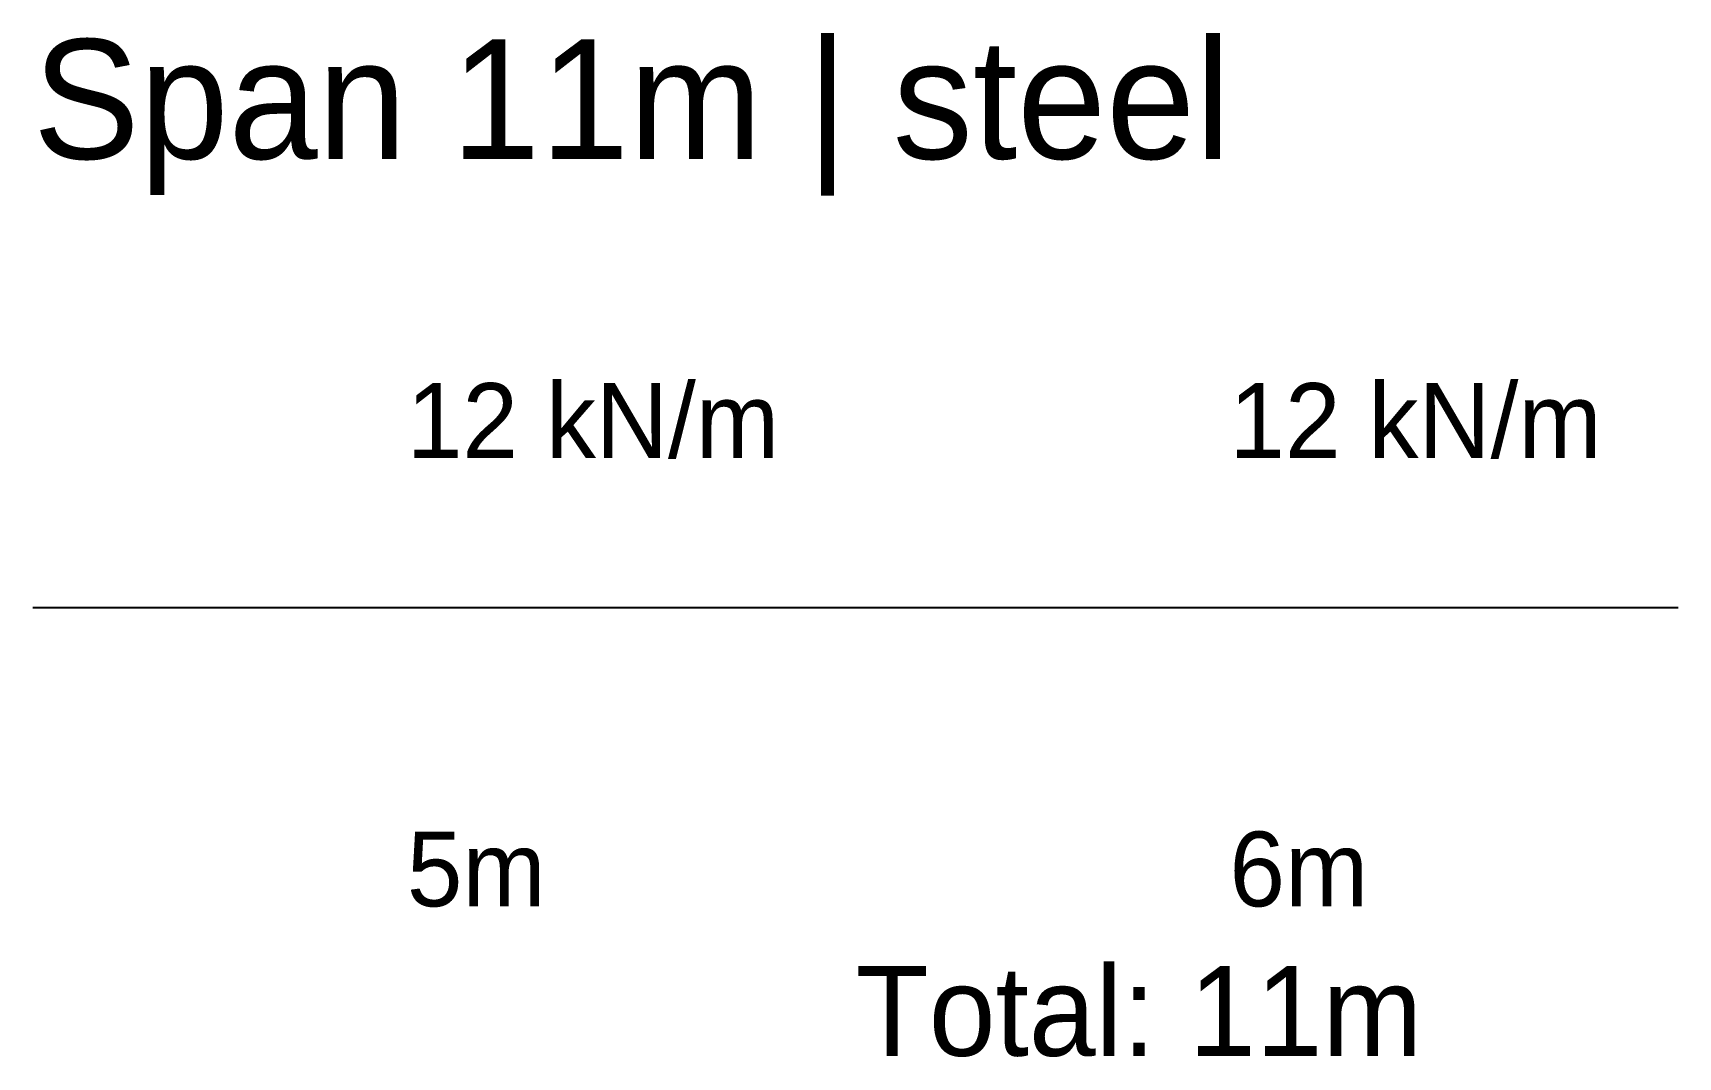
# Model space of a CAD drawing. Extents: x 0 to 11, y -3 to 3.8.
import ezdxf

# ---------------------------------------------------------------- set-up
doc = ezdxf.new("R2010")
doc.units = 0
for name, color, linetype in [('DIM', 5, 'CONTINUOUS'), ('LOAD', 1, 'CONTINUOUS'), ('STRUCT', 7, 'CONTINUOUS')]:
    doc.layers.add(name, color=color, linetype=linetype)

msp = doc.modelspace()

# ---------------------------------------------------------------- linework, layer by layer
at = {"layer": 'STRUCT'}
for p, q in [((0, 0), (5, 0)), ((5, 0), (11, 0))]:
    msp.add_line(p, q, dxfattribs=at)

# ---------------------------------------------------------------- texts
at = {"layer": 'DIM'}
for s, height, p in [('5m', 0.5, (2.5, -2)), ('6m', 0.5, (8, -2)), ('Total: 11m', 0.6, (5.5, -3))]:
    msp.add_text(s, height=height, dxfattribs=at).set_placement(p)
at = {"layer": 'LOAD'}
for p in [(2.5, 1), (8, 1)]:
    msp.add_text('12 kN/m', height=0.5, dxfattribs=at).set_placement(p)
at = {"layer": 'TEXT'}
msp.add_text('Span 11m | steel', height=0.8, dxfattribs=at).set_placement((0, 3))

doc.saveas('drawing.dxf')
